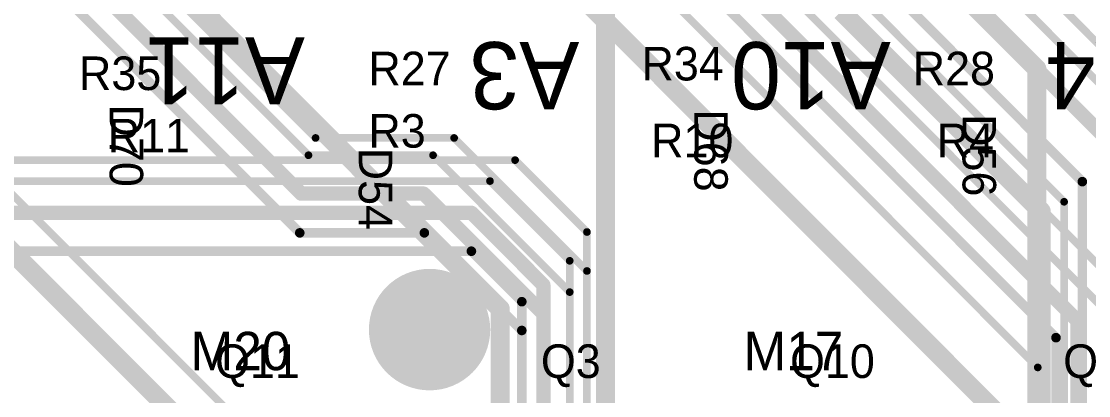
# Model space of a CAD drawing. Extents: x 11.67 to 17.2, y 3.98 to 12.28.
# Drawn here: x 12.776 to 13.89, y 9.581 to 9.97 of the extents above; entities that cross this region are included whole.
import ezdxf

# ---------------------------------------------------------------- set-up
doc = ezdxf.new("R2010")
doc.units = 0
for name, color, linetype in [('BOTTOMLAYER', 5, 'CONTINUOUS'), ('BOTTOMSOLDER', 6, 'CONTINUOUS'), ('INTERNALPLANE1', 76, 'CONTINUOUS'), ('MECHANICAL10', 56, 'CONTINUOUS'), ('MECHANICAL15', 56, 'CONTINUOUS'), ('MIDLAYER1', 16, 'CONTINUOUS'), ('MULTILAYER', 9, 'CONTINUOUS'), ('TOPLAYER', 1, 'CONTINUOUS'), ('TOPOVERLAY', 2, 'CONTINUOUS'), ('TOPSOLDER', 216, 'CONTINUOUS')]:
    doc.layers.add(name, color=color, linetype=linetype)

msp = doc.modelspace()

# ---------------------------------------------------------------- linework, layer by layer
at = {"layer": 'BOTTOMLAYER'}
for points, const_width in [([(13.718, 10.129), (13.9586, 9.8884)], 0.008), ([(13.696, 10.111), (13.936, 9.871)], 0.008), ([(13.676, 10.081), (13.8785, 9.8784)], 0.015), ([(13.646, 10.041), (13.8835, 9.8035)], 0.01), ([(13.636, 10.011), (13.8645, 9.7825)], 0.008), ([(13.632, 9.981), (13.8405, 9.7726)], 0.02), ([(13.8785, 9.8784), (13.906, 9.851)], 0.015), ([(12.041, 9.8259), (13.2916, 9.8259)], 0.008), ([(13.2916, 9.8259), (13.3666, 9.751)], 0.008), ([(11.9928, 9.8041), (13.2654, 9.8041)], 0.008), ([(13.2654, 9.8041), (13.3486, 9.721)], 0.008), ([(13.8835, 8.4535), (13.8835, 9.8035)], 0.01), ([(13.8405, 8.7058), (13.8405, 9.7726)], 0.02), ([(13.8645, 8.6865), (13.8645, 9.7825)], 0.008), ([(11.936, 9.771), (13.116, 9.771)], 0.015), ([(13.116, 9.771), (13.126, 9.771)], 0.015), ([(13.126, 9.771), (13.246, 9.771)], 0.015), ([(13.126, 9.771), (13.166, 9.771)], 0.015), ([(13.246, 9.771), (13.3211, 9.6959)], 0.015), ([(13.3666, 8.3049), (13.3666, 9.751)], 0.008), ([(11.896, 9.731), (13.246, 9.731)], 0.01), ([(13.246, 9.731), (13.2986, 9.6784)], 0.01), ([(13.3486, 8.3123), (13.3486, 9.721)], 0.008), ([(13.3211, 8.4168), (13.3211, 9.6959)], 0.015), ([(13.2986, 8.4261), (13.2986, 9.6784)], 0.01)]:
    msp.add_lwpolyline(points, dxfattribs=dict(at, const_width=const_width))
for points, const_width in [([(13.8748, 9.8784, 1), (13.8823, 9.8784, 1)], 0.0075), ([(13.8748, 9.8784, 1), (13.8823, 9.8784, 1)], 0.0075), ([(13.2896, 9.8259, 1), (13.2936, 9.8259, 1)], 0.004), ([(13.2896, 9.8259, 1), (13.2936, 9.8259, 1)], 0.004), ([(13.2634, 9.8041, 1), (13.2674, 9.8041, 1)], 0.004), ([(13.2634, 9.8041, 1), (13.2674, 9.8041, 1)], 0.004), ([(13.881, 9.8035, 1), (13.886, 9.8035, 1)], 0.005), ([(13.881, 9.8035, 1), (13.886, 9.8035, 1)], 0.005), ([(13.8355, 9.7726, 1), (13.8455, 9.7726, 1)], 0.01), ([(13.8355, 9.7726, 1), (13.8455, 9.7726, 1)], 0.01), ([(13.8625, 9.7825, 1), (13.8665, 9.7825, 1)], 0.004), ([(13.8625, 9.7825, 1), (13.8665, 9.7825, 1)], 0.004), ([(13.1122, 9.771, 1), (13.1197, 9.771, 1)], 0.0075), ([(13.1122, 9.771, 1), (13.1197, 9.771, 1)], 0.0075), ([(13.1222, 9.771, 1), (13.1297, 9.771, 1)], 0.0075), ([(13.1222, 9.771, 1), (13.1297, 9.771, 1)], 0.0075), ([(13.1222, 9.771, 1), (13.1297, 9.771, 1)], 0.0075), ([(13.1622, 9.771, 1), (13.1697, 9.771, 1)], 0.0075), ([(13.2422, 9.771, 1), (13.2497, 9.771, 1)], 0.0075), ([(13.2422, 9.771, 1), (13.2497, 9.771, 1)], 0.0075), ([(13.3646, 9.751, 1), (13.3686, 9.751, 1)], 0.004), ([(13.3646, 9.751, 1), (13.3686, 9.751, 1)], 0.004), ([(13.2435, 9.731, 1), (13.2485, 9.731, 1)], 0.005), ([(13.2435, 9.731, 1), (13.2485, 9.731, 1)], 0.005), ([(13.3466, 9.721, 1), (13.3506, 9.721, 1)], 0.004), ([(13.3466, 9.721, 1), (13.3506, 9.721, 1)], 0.004), ([(13.3173, 9.6959, 1), (13.3248, 9.6959, 1)], 0.0075), ([(13.3173, 9.6959, 1), (13.3248, 9.6959, 1)], 0.0075), ([(13.1807, 9.6493, 1), (13.224, 9.6493, 1)], 0.0433), ([(13.2961, 9.6784, 1), (13.3011, 9.6784, 1)], 0.005), ([(13.2961, 9.6784, 1), (13.3011, 9.6784, 1)], 0.005)]:
    msp.add_lwpolyline(points, format="xyb", close=True, dxfattribs=dict(at, const_width=const_width))
at = {"layer": 'BOTTOMSOLDER', "const_width": 0.0473}
msp.add_lwpolyline([(13.1787, 9.6493, 1), (13.226, 9.6493, 1)], format="xyb", close=True, dxfattribs=at)
at = {"layer": 'INTERNALPLANE1', "const_width": 0.02}
for points in [[(12.626, 10.321), (13.276, 9.671)], [(13.586, 10.171), (13.836, 9.921)], [(13.386, 8.901), (13.386, 10.071)], [(13.836, 9.281), (13.836, 9.921)], [(13.276, 8.071), (13.276, 9.671)]]:
    msp.add_lwpolyline(points, dxfattribs=at)
at = {"layer": 'INTERNALPLANE1'}
for points, const_width in [([(13.831, 9.921, 1), (13.841, 9.921, 1)], 0.01), ([(13.831, 9.921, 1), (13.841, 9.921, 1)], 0.01), ([(13.1707, 9.6493, 1), (13.234, 9.6493, 1)], 0.0633), ([(13.271, 9.671, 1), (13.281, 9.671, 1)], 0.01), ([(13.271, 9.671, 1), (13.281, 9.671, 1)], 0.01)]:
    msp.add_lwpolyline(points, format="xyb", close=True, dxfattribs=dict(at, const_width=const_width))
at = {"layer": 'MIDLAYER1'}
for points, const_width in [([(12.276, 10.6565), (13.0834, 9.849)], 0.008), ([(12.2285, 10.631), (13.0685, 9.791)], 0.015), ([(12.206, 10.611), (13.0669, 9.7501)], 0.01), ([(12.422, 10.485), (13.076, 9.831)], 0.008), ([(13.166, 10.451), (13.924, 9.6929)], 0.008), ([(13.106, 10.431), (13.8785, 9.6584)], 0.015), ([(13.136, 10.441), (13.906, 9.6709)], 0.008), ([(13.076, 10.421), (13.856, 9.6409)], 0.01), ([(13.236, 10.211), (13.837, 9.6099)], 0.008), ([(13.166, 10.191), (13.813, 9.5439)], 0.02), ([(12.356, 10.141), (13.028, 9.469)], 0.02), ([(12.416, 10.141), (13.016, 9.541)], 0.008), ([(13.0834, 9.849), (13.228, 9.849)], 0.008), ([(13.228, 9.849), (13.3666, 9.7104)], 0.008), ([(13.076, 9.831), (13.206, 9.831)], 0.008), ([(13.206, 9.831), (13.3486, 9.6884)], 0.008), ([(13.0685, 9.791), (13.196, 9.791)], 0.015), ([(13.196, 9.791), (13.3211, 9.6659)], 0.015), ([(13.0669, 9.7501), (13.1969, 9.7501)], 0.01), ([(13.1969, 9.7501), (13.2986, 9.6484)], 0.01), ([(13.3666, 9.0135), (13.3666, 9.7104)], 0.008), ([(13.3486, 9.021), (13.3486, 9.6884)], 0.008), ([(13.3211, 9.1254), (13.3211, 9.6659)], 0.015), ([(13.8785, 9.1254), (13.8785, 9.6584)], 0.015), ([(13.2986, 9.1348), (13.2986, 9.6484)], 0.01), ([(13.856, 9.1348), (13.856, 9.6409)], 0.01), ([(13.837, 9.341), (13.837, 9.6099)], 0.008)]:
    msp.add_lwpolyline(points, dxfattribs=dict(at, const_width=const_width))
for points, const_width in [([(13.0814, 9.849, 1), (13.0854, 9.849, 1)], 0.004), ([(13.0814, 9.849, 1), (13.0854, 9.849, 1)], 0.004), ([(13.226, 9.849, 1), (13.23, 9.849, 1)], 0.004), ([(13.226, 9.849, 1), (13.23, 9.849, 1)], 0.004), ([(13.074, 9.831, 1), (13.078, 9.831, 1)], 0.004), ([(13.074, 9.831, 1), (13.078, 9.831, 1)], 0.004), ([(13.204, 9.831, 1), (13.208, 9.831, 1)], 0.004), ([(13.204, 9.831, 1), (13.208, 9.831, 1)], 0.004), ([(13.0647, 9.791, 1), (13.0722, 9.791, 1)], 0.0075), ([(13.0647, 9.791, 1), (13.0722, 9.791, 1)], 0.0075), ([(13.1922, 9.791, 1), (13.1997, 9.791, 1)], 0.0075), ([(13.1922, 9.791, 1), (13.1997, 9.791, 1)], 0.0075), ([(13.0644, 9.7501, 1), (13.0694, 9.7501, 1)], 0.005), ([(13.0644, 9.7501, 1), (13.0694, 9.7501, 1)], 0.005), ([(13.1944, 9.7501, 1), (13.1994, 9.7501, 1)], 0.005), ([(13.1944, 9.7501, 1), (13.1994, 9.7501, 1)], 0.005), ([(13.3646, 9.7104, 1), (13.3686, 9.7104, 1)], 0.004), ([(13.3646, 9.7104, 1), (13.3686, 9.7104, 1)], 0.004), ([(13.1807, 9.6493, 1), (13.224, 9.6493, 1)], 0.0433), ([(13.3466, 9.6884, 1), (13.3506, 9.6884, 1)], 0.004), ([(13.3466, 9.6884, 1), (13.3506, 9.6884, 1)], 0.004), ([(13.3173, 9.6659, 1), (13.3248, 9.6659, 1)], 0.0075), ([(13.3173, 9.6659, 1), (13.3248, 9.6659, 1)], 0.0075), ([(13.8748, 9.6584, 1), (13.8823, 9.6584, 1)], 0.0075), ([(13.8748, 9.6584, 1), (13.8823, 9.6584, 1)], 0.0075), ([(13.2961, 9.6484, 1), (13.3011, 9.6484, 1)], 0.005), ([(13.2961, 9.6484, 1), (13.3011, 9.6484, 1)], 0.005), ([(13.8535, 9.6409, 1), (13.8585, 9.6409, 1)], 0.005), ([(13.8535, 9.6409, 1), (13.8585, 9.6409, 1)], 0.005), ([(13.835, 9.6099, 1), (13.839, 9.6099, 1)], 0.004), ([(13.835, 9.6099, 1), (13.839, 9.6099, 1)], 0.004)]:
    msp.add_lwpolyline(points, format="xyb", close=True, dxfattribs=dict(at, const_width=const_width))
at = {"layer": 'MULTILAYER', "const_width": 0.0433}
msp.add_lwpolyline([(13.1807, 9.6493, 1), (13.224, 9.6493, 1)], format="xyb", close=True, dxfattribs=at)
at = {"layer": 'TOPLAYER', "const_width": 0.0433}
msp.add_lwpolyline([(13.1807, 9.6493, 1), (13.224, 9.6493, 1)], format="xyb", close=True, dxfattribs=at)
at = {"layer": 'TOPSOLDER', "const_width": 0.0473}
msp.add_lwpolyline([(13.1787, 9.6493, 1), (13.226, 9.6493, 1)], format="xyb", close=True, dxfattribs=at)

# ---------------------------------------------------------------- texts
at = {"layer": 'MECHANICAL10'}
for s, p in [('R27', (13.1385, 9.9039)), ('R34', (13.4235, 9.9089)), ('R28', (13.7065, 9.9039)), ('R35', (12.8365, 9.8989)), ('R11', (12.8665, 9.8339)), ('R3', (13.1385, 9.8389)), ('R10', (13.4335, 9.8289)), ('R4', (13.7315, 9.8289))]:
    msp.add_text(s, height=0.035, dxfattribs=at).set_placement(p)
for s, rotation, p in [('D70', 270, (12.8685, 9.8839)), ('D68', 270, (13.4785, 9.8789)), ('D56', 270, (13.7585, 9.8739)), ('D54', 270, (13.1285, 9.8389)), ('Q11', 360, (12.9785, 9.5989)), ('Q3', 360, (13.3185, 9.5989)), ('Q10', 360, (13.5785, 9.5989)), ('Q4', 360, (13.8635, 9.5989))]:
    msp.add_text(s, height=0.035, rotation=rotation, dxfattribs=at).set_placement(p)
at = {"layer": 'MECHANICAL15'}
for s, p in [('A11', (13.0722, 9.9539)), ('A3', (13.3585, 9.9489)), ('A10', (13.6835, 9.9489)), ('A4', (13.9597, 9.9489))]:
    msp.add_text(s, height=0.07, rotation=180, dxfattribs=at).set_placement(p)
at = {"layer": 'TOPOVERLAY'}
for s, p in [('M20', (12.953, 9.607)), ('M17', (13.53, 9.607))]:
    msp.add_text(s, height=0.04, rotation=360, dxfattribs=at).set_placement(p)

doc.saveas('drawing.dxf')
